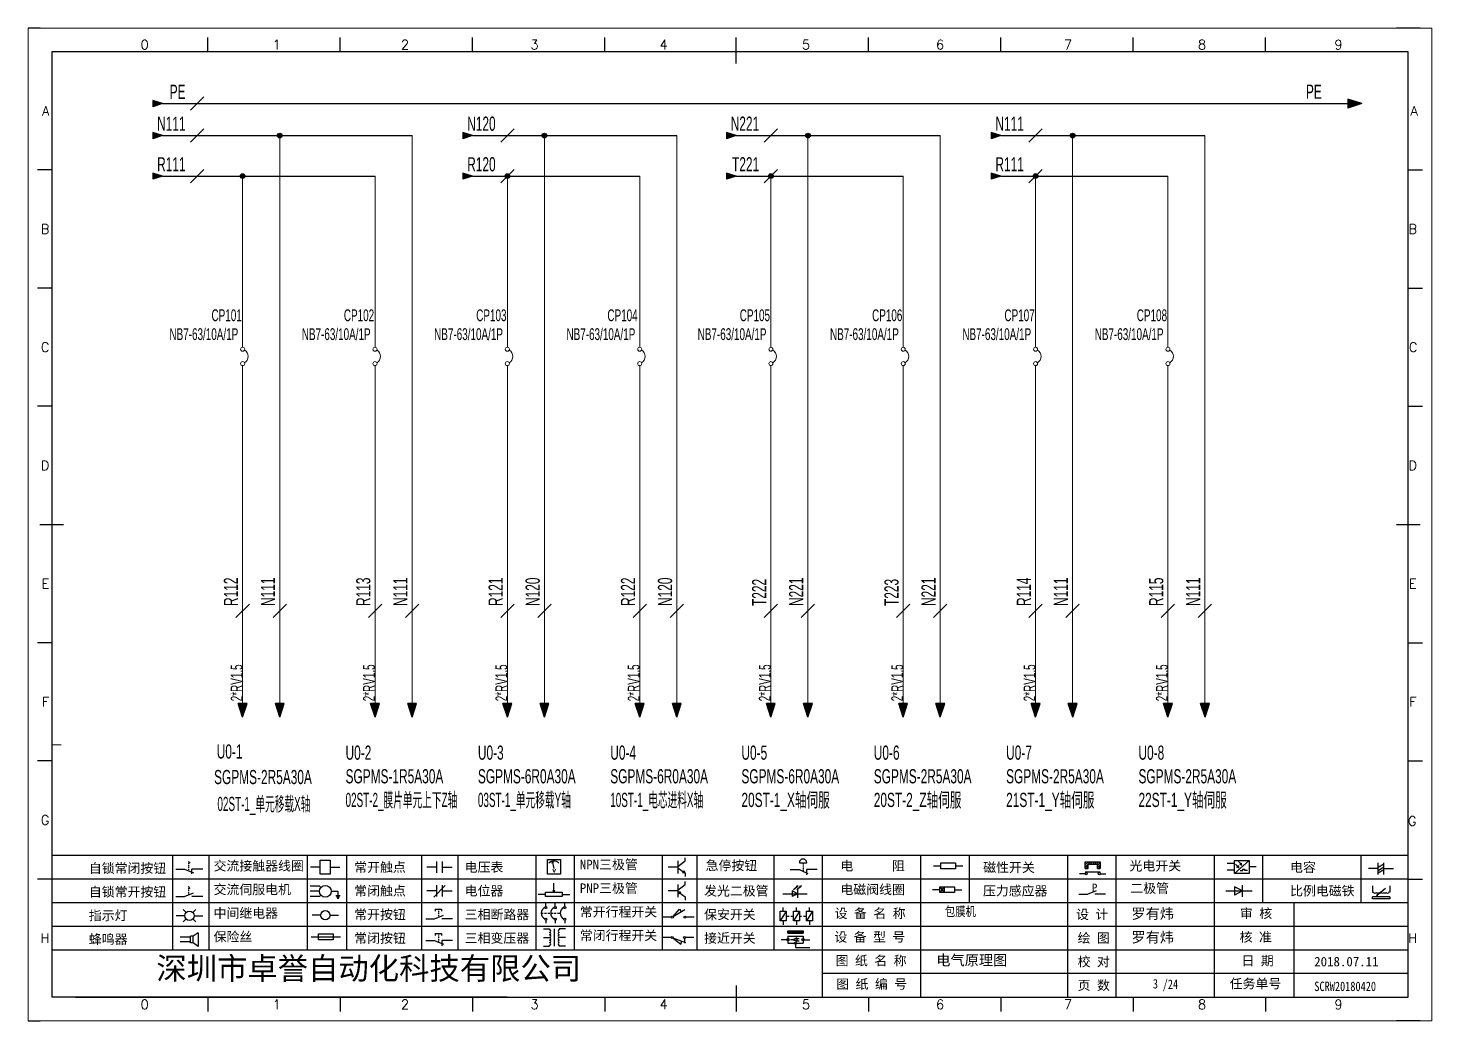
# Model space of a CAD drawing. Extents: x 49673 to 52330, y -5620 to -4375.
# Drawn here: x 50347.4 to 50644.4, y -4860.2 to -4650.2 of the extents above; entities that cross this region are included whole.
import ezdxf
from ezdxf.enums import TextEntityAlignment as Align

# ---------------------------------------------------------------- set-up
doc = ezdxf.new("R2010")
doc.units = 0
doc.header["$MEASUREMENT"] = 0
for name, color, linetype in [('AE_BOR', 1, 'Continuous'), ('MISC', 2, 'Continuous'), ('细实线层', 7, 'Continuous')]:
    doc.layers.add(name, color=color, linetype=linetype)
doc.layers.add('Dimension', color=3, linetype='Continuous', lineweight=13)
doc.styles.get("Standard").update_dxf_attribs({"font": 'txt.shx'})
doc.styles.add('WD', font='simplex.shx', dxfattribs={"bigfont": 'gbcbig.shx'})
doc.styles.add('样式 8', font='arial.ttf')
doc.styles.add('楷体', font='STFANGSO.TTF', dxfattribs={"width": 0.8})
doc.styles.add('汉字', font='')
doc.styles.get('汉字').set_extended_font_data('新宋体')

# ---------------------------------------------------------------- blocks, each defined once
blk = doc.blocks.new('磁性开关')
at = {"linetype": 'ByBlock'}
h = blk.add_hatch(dxfattribs=at)
h.set_pattern_fill('ANSI31', color=256, scale=0.1, style=0)
h.set_pattern_definition([(45, (0, 0), (-0.224506403, 0.224506403), [])])
h.paths.add_polyline_path([(-1910.88, -776.69), (-1910.88, -775.29), (-1907.69, -775.29), (-1907.69, -776.69), (-1908.31, -776.69), (-1908.31, -775.79), (-1910.25, -775.79), (-1910.25, -776.69)])
for p, q in [((-1910.91, -777.81), (-1912.09, -777.81)), ((-1910.88, -776.69), (-1910.88, -775.29)), ((-1910.88, -775.29), (-1907.69, -775.29)), ((-1910.88, -776.69), (-1910.25, -776.69)), ((-1910.88, -777.39), (-1907.69, -777.39)), ((-1910.25, -776.69), (-1910.25, -775.79)), ((-1910.25, -775.79), (-1908.31, -775.79)), ((-1908.31, -776.69), (-1908.31, -775.79)), ((-1908.31, -776.69), (-1907.69, -776.69)), ((-1907.69, -775.29), (-1907.69, -776.69)), ((-1907.66, -777.81), (-1906.48, -777.81))]:
    blk.add_line(p, q, dxfattribs=at)
for centre in [(-1910.68, -777.81), (-1907.88, -777.81)]:
    blk.add_circle(centre, 0.225, dxfattribs=at)
blk = doc.blocks.new('*U28')
at = {"linetype": 'ByBlock'}
for p, q in [((-1909.23, -780.45), (-1909.23, -780.67)), ((-1909.23, -780.45), (-1908.92, -780.84)), ((-1909.23, -780.84), (-1909.23, -781.05)), ((-1911.92, -782.07), (-1910.06, -782.07)), ((-1910.06, -782.07), (-1908.18, -782.88)), ((-1909.23, -781.23), (-1909.23, -781.44)), ((-1909.23, -781.61), (-1909.23, -781.83)), ((-1909.23, -782), (-1909.23, -782.21)), ((-1909.23, -782.38), (-1909.23, -782.43)), ((-1908.52, -783.07), (-1908.52, -782.07)), ((-1906.25, -782.07), (-1908.52, -782.07))]:
    blk.add_line(p, q, dxfattribs=at)
blk = doc.blocks.new('*U30')
at = {"linetype": 'ByBlock'}
for p, q in [((-1911.92, -792.89), (-1910.06, -792.89)), ((-1910.06, -792.89), (-1908.18, -792.08)), ((-1908.88, -791.17), (-1909.23, -790.71)), ((-1909.23, -790.71), (-1909.23, -790.92)), ((-1909.23, -791.09), (-1909.23, -791.31)), ((-1909.23, -791.48), (-1909.23, -791.69)), ((-1909.23, -791.86), (-1909.23, -792.08)), ((-1909.23, -792.25), (-1909.23, -792.47)), ((-1906.25, -792.89), (-1908.52, -792.89))]:
    blk.add_line(p, q, dxfattribs=at)
blk = doc.blocks.new('蜂鸣器')
at = {"linetype": 'ByBlock'}
for p, q in [((-1907.17, -795.53), (-1908.25, -796.26)), ((-1907.17, -795.53), (-1907.17, -798.41)), ((-1908.8, -796.48), (-1911.01, -796.48)), ((-1908.8, -797.46), (-1911.01, -797.46)), ((-1908.25, -796.26), (-1908.8, -796.26)), ((-1908.8, -797.68), (-1908.8, -796.26)), ((-1908.25, -797.68), (-1908.8, -797.68)), ((-1908.25, -797.68), (-1908.25, -796.26)), ((-1907.17, -798.41), (-1908.25, -797.68))]:
    blk.add_line(p, q, dxfattribs=at)
blk = doc.blocks.new('指示灯')
at = {"linetype": 'ByBlock'}
for p, q in [((-1854.25, -776.92), (-1856.06, -776.92)), ((-1854.62, -775.59), (-1853.97, -776.23)), ((-1854.62, -778.25), (-1853.97, -777.61)), ((-1851.9, -775.59), (-1852.54, -776.23)), ((-1851.9, -778.25), (-1852.54, -777.61)), ((-1852.26, -776.92), (-1850.45, -776.92))]:
    blk.add_line(p, q, dxfattribs=at)
blk.add_circle((-1853.26, -776.92), 0.992, dxfattribs=at)
blk = doc.blocks.new('光电开关')
at = {"linetype": 'ByBlock'}
h = blk.add_hatch(dxfattribs=at)
h.set_pattern_fill('ANSI31', color=256, scale=0.01, style=0)
h.set_pattern_definition([(45, (0.172267, 0), (-0.0224506403, 0.0224506403), [])])
h.paths.add_polyline_path([(-1882.44, -776.34), (-1882.5, -775.91), (-1882.68, -776.07)])
h.paths.add_polyline_path([(-1882.86, -776.23), (-1882.44, -776.34), (-1882.68, -776.07)])
h.paths.add_polyline_path([(-1883.05, -776.88), (-1883.11, -776.45), (-1883.29, -776.61)])
h.paths.add_polyline_path([(-1883.47, -776.77), (-1883.05, -776.88), (-1883.29, -776.61)])
for p, q in [((-1884.01, -775.96), (-1885.56, -775.96)), ((-1884.01, -777.39), (-1885.56, -777.39)), ((-1880.91, -775.3), (-1884.01, -778.05)), ((-1883.75, -776.09), (-1883.05, -776.88)), ((-1883.11, -776.45), (-1883.47, -776.77)), ((-1883.05, -776.88), (-1883.47, -776.77)), ((-1883.14, -775.55), (-1882.44, -776.34)), ((-1883.05, -776.88), (-1883.11, -776.45)), ((-1882.5, -775.91), (-1882.86, -776.23)), ((-1882.44, -776.34), (-1882.86, -776.23)), ((-1882.78, -777.47), (-1882.23, -777.47)), ((-1882.44, -776.34), (-1882.5, -775.91)), ((-1882.23, -777.47), (-1882.23, -777.14)), ((-1882.23, -777.14), (-1881.78, -777.14)), ((-1881.78, -777.47), (-1881.78, -777.14)), ((-1881.23, -777.47), (-1881.78, -777.47)), ((-1879.37, -776.67), (-1880.91, -776.67))]:
    blk.add_line(p, q, dxfattribs=at)
blk.add_lwpolyline([(-1884.01, -775.3), (-1880.91, -775.3), (-1880.91, -778.05), (-1884.01, -778.05)], close=True, dxfattribs=at)
blk = doc.blocks.new('交流接触器线圈')
at = {"linetype": 'ByBlock'}
for p, q in [((-1880.82, -781.77), (-1882.87, -781.77)), ((-1878.72, -781.77), (-1876.67, -781.77))]:
    blk.add_line(p, q, dxfattribs=at)
blk.add_lwpolyline([(-1880.82, -780.28), (-1878.72, -780.28), (-1878.72, -783.26), (-1880.82, -783.26)], close=True, dxfattribs=at)
blk = doc.blocks.new('交流伺服电机')
at = {"linetype": 'ByBlock'}
for p, q in [((-1880.97, -785.75), (-1882.94, -785.75)), ((-1880.97, -786.85), (-1882.94, -786.85)), ((-1880.97, -785.75), (-1880.65, -786.03)), ((-1878.49, -786.85), (-1877.07, -786.85)), ((-1877.07, -786.85), (-1877.07, -787.72)), ((-1880.97, -787.94), (-1882.94, -787.94)), ((-1880.97, -787.94), (-1880.65, -787.67)), ((-1877.54, -787.72), (-1876.59, -787.72)), ((-1877.38, -788.01), (-1876.75, -788.01)), ((-1877.23, -788.29), (-1876.9, -788.29))]:
    blk.add_line(p, q, dxfattribs=at)
blk.add_circle((-1879.73, -786.85), 1.24, dxfattribs=at)
blk = doc.blocks.new('中间继电器')
at = {"linetype": 'ByBlock'}
for p, q in [((-1880.72, -791.92), (-1882.54, -791.92)), ((-1878.74, -791.92), (-1876.92, -791.92))]:
    blk.add_line(p, q, dxfattribs=at)
blk.add_circle((-1879.73, -791.92), 0.992, dxfattribs=at)
blk = doc.blocks.new('保险丝')
at = {"linetype": 'ByBlock'}
blk.add_line((-1882.72, -796.49), (-1876.55, -796.49), dxfattribs=at)
blk.add_lwpolyline([(-1881.2, -795.86), (-1878.06, -795.86), (-1878.06, -797.12), (-1881.2, -797.12)], close=True, dxfattribs=at)
blk = doc.blocks.new('常开按钮')
at = {"linetype": 'ByBlock'}
for p, q in [((-1910.06, -787.73), (-1908.18, -786.93)), ((-1909.9, -785.68), (-1908.56, -785.68)), ((-1909.9, -785.68), (-1909.9, -786.07)), ((-1909.23, -785.68), (-1909.23, -785.89)), ((-1909.23, -786.06), (-1909.23, -786.28)), ((-1909.23, -786.45), (-1909.23, -786.67)), ((-1909.23, -786.84), (-1909.23, -787.05)), ((-1908.56, -785.68), (-1908.56, -786.07)), ((-1911.92, -787.73), (-1910.06, -787.73)), ((-1909.23, -787.22), (-1909.23, -787.38)), ((-1906.25, -787.73), (-1908.52, -787.73))]:
    blk.add_line(p, q, dxfattribs=at)
blk = doc.blocks.new('常开触点')
at = {"linetype": 'ByBlock'}
for p, q in [((-1853.82, -782.99), (-1853.82, -780.56)), ((-1852.6, -782.99), (-1852.6, -780.56)), ((-1853.82, -781.77), (-1855.88, -781.77)), ((-1852.6, -781.77), (-1850.55, -781.77))]:
    blk.add_line(p, q, dxfattribs=at)
blk = doc.blocks.new('常闭触点')
at = {"linetype": 'ByBlock'}
for p, q in [((-1853.82, -786.77), (-1855.88, -786.77)), ((-1852.01, -785.66), (-1854.43, -788.1)), ((-1853.82, -787.99), (-1853.82, -785.56)), ((-1852.6, -787.99), (-1852.6, -785.56)), ((-1852.6, -786.77), (-1850.55, -786.77))]:
    blk.add_line(p, q, dxfattribs=at)
blk = doc.blocks.new('常闭按钮')
at = {"linetype": 'ByBlock'}
for p, q in [((-1856.13, -792.28), (-1854.28, -792.28)), ((-1854.28, -792.28), (-1852.4, -793.09)), ((-1854.11, -790.83), (-1852.77, -790.83)), ((-1854.11, -790.83), (-1854.11, -791.22)), ((-1853.44, -790.83), (-1853.44, -791.04)), ((-1853.44, -791.21), (-1853.44, -791.43)), ((-1853.44, -791.6), (-1853.44, -791.82)), ((-1853.44, -791.99), (-1853.44, -792.2)), ((-1853.44, -792.37), (-1853.44, -792.53)), ((-1852.77, -790.83), (-1852.77, -791.22)), ((-1850.47, -792.28), (-1852.73, -792.28)), ((-1852.73, -792.28), (-1852.73, -793.43))]:
    blk.add_line(p, q, dxfattribs=at)
blk = doc.blocks.new('电磁阀线圈')
at = {"linetype": 'ByBlock'}
for p, q in [((-1854.61, -795.92), (-1853.75, -797.16)), ((-1853.75, -795.92), (-1854.61, -797.16)), ((-1853.75, -795.92), (-1853.75, -797.16)), ((-1854.61, -796.54), (-1856.17, -796.54)), ((-1851.53, -796.54), (-1849.97, -796.54))]:
    blk.add_line(p, q, dxfattribs=at)
blk.add_lwpolyline([(-1854.61, -795.92), (-1851.53, -795.92), (-1851.53, -797.16), (-1854.61, -797.16)], close=True, dxfattribs=at)
blk = doc.blocks.new('电压表')
at = {"linetype": 'ByBlock'}
for p, q in [((-1814.84, -780.75), (-1814.91, -781.13)), ((-1814.6, -781.05), (-1814.91, -781.13)), ((-1814.84, -780.75), (-1814.46, -782.26)), ((-1814.84, -780.75), (-1814.6, -781.05))]:
    blk.add_line(p, q, dxfattribs=at)
blk.add_lwpolyline([(-1815.84, -780.34), (-1813.07, -780.34), (-1813.07, -783.49), (-1815.84, -783.49)], close=True, dxfattribs=at)
blk.add_arc((-1814.46, -782.26), 1.56, 46.8313, 133.1687, dxfattribs=at)
at = {"linetype": 'ByBlock', "insert": (-1814.7, -782.39), "char_height": 0.75, "width": 0.6768, "attachment_point": 1}
blk.add_mtext('V', dxfattribs=at)
blk = doc.blocks.new('电位器')
at = {"linetype": 'ByBlock'}
for p, q in [((-1814.45, -787.3), (-1814.62, -786.96)), ((-1814.62, -786.96), (-1814.27, -786.96)), ((-1814.45, -787.3), (-1814.45, -785.39)), ((-1814.45, -787.3), (-1814.27, -786.96)), ((-1816.21, -787.75), (-1817.79, -787.75)), ((-1812.68, -787.75), (-1811.1, -787.75))]:
    blk.add_line(p, q, dxfattribs=at)
blk.add_lwpolyline([(-1816.21, -787.3), (-1812.68, -787.3), (-1812.68, -788.2), (-1816.21, -788.2)], close=True, dxfattribs=at)
blk = doc.blocks.new('三相断路器')
at = {"linetype": 'ByBlock'}
for p, q in [((-1816.17, -790.33), (-1816.17, -789.7)), ((-1814.17, -790.33), (-1814.17, -789.7)), ((-1812.18, -790.33), (-1812.18, -789.7)), ((-1817.14, -791.74), (-1816.72, -791.74)), ((-1816.45, -791.74), (-1816.03, -791.74)), ((-1815.76, -791.74), (-1815.34, -791.74)), ((-1815.07, -791.74), (-1814.65, -791.74)), ((-1814.38, -791.74), (-1813.96, -791.74)), ((-1813.69, -791.74), (-1813.27, -791.74)), ((-1816.17, -793.19), (-1816.17, -793.83)), ((-1814.17, -793.19), (-1814.17, -793.83)), ((-1812.18, -793.19), (-1812.18, -793.83))]:
    blk.add_line(p, q, dxfattribs=at)
for centre in [(-1816.17, -790.55), (-1816.17, -792.98), (-1814.17, -790.55), (-1814.17, -792.98), (-1812.18, -790.55), (-1812.18, -792.98)]:
    blk.add_circle(centre, 0.219, dxfattribs=at)
for centre in [(-1815.81, -791.74), (-1813.82, -791.74), (-1811.83, -791.74)]:
    blk.add_arc(centre, 1.32, 115.5791, 244.4209, dxfattribs=at)
blk = doc.blocks.new('三相变压器')
at = {"linetype": 'ByBlock'}
for p, q in [((-1816.69, -795.03), (-1815.37, -795.03)), ((-1815.37, -795.03), (-1815.37, -795.24)), ((-1814.34, -798.7), (-1814.34, -795.04)), ((-1812, -795.03), (-1813.32, -795.03)), ((-1813.32, -795.03), (-1813.32, -795.24)), ((-1816.69, -796.87), (-1815.37, -796.87)), ((-1816.69, -798.71), (-1815.37, -798.71)), ((-1815.37, -798.71), (-1815.37, -798.5)), ((-1812, -796.87), (-1813.32, -796.87)), ((-1813.32, -798.71), (-1813.32, -798.5)), ((-1812, -798.71), (-1813.32, -798.71))]:
    blk.add_line(p, q, dxfattribs=at)
for centre, start, end in [((-1815.37, -795.51), 270, 90), ((-1815.37, -796.06), 270, 90), ((-1813.32, -795.51), 90, 270), ((-1813.32, -796.06), 90, 270), ((-1815.37, -796.6), 270, 90), ((-1815.37, -797.14), 270, 90), ((-1815.37, -797.68), 270, 90), ((-1815.37, -798.23), 270, 90), ((-1813.32, -796.6), 90, 270), ((-1813.32, -797.14), 90, 270), ((-1813.32, -797.68), 90, 270), ((-1813.32, -798.23), 90, 270)]:
    blk.add_arc(centre, 0.271, start, end, dxfattribs=at)
blk = doc.blocks.new('压力感应器')
at = {"linetype": 'ByBlock'}
for p, q in [((-1817.44, -777.73), (-1815.59, -777.73)), ((-1815.59, -777.73), (-1813.71, -776.93)), ((-1811.78, -777.73), (-1814.05, -777.73))]:
    blk.add_line(p, q, dxfattribs=at)
at = {"linetype": 'ByBlock', "insert": (-1814.65, -775.48), "char_height": 1.68, "width": 1.2242, "attachment_point": 1}
blk.add_mtext('{\\fNSimSun|b0|i0|c134|p49;P}', dxfattribs=at)
blk = doc.blocks.new('二极管')
at = {"linetype": 'ByBlock'}
for p, q in [((-1787.52, -776.77), (-1781.92, -776.77)), ((-1783.97, -776.77), (-1785.69, -775.9)), ((-1785.69, -775.9), (-1785.69, -777.65)), ((-1783.97, -776.77), (-1785.69, -777.65)), ((-1783.97, -777.99), (-1783.97, -775.56))]:
    blk.add_line(p, q, dxfattribs=at)
blk = doc.blocks.new('NPN三极管')
at = {"linetype": 'ByBlock'}
for p, q in [((-1785.73, -780.61), (-1785.73, -783.32)), ((-1785.73, -781.82), (-1784.15, -780.66)), ((-1784.15, -780.66), (-1784.15, -779.98)), ((-1785.73, -781.97), (-1787.81, -781.97)), ((-1785.73, -782.11), (-1784.15, -783.27)), ((-1784.41, -782.73), (-1784.74, -783.18)), ((-1784.15, -783.27), (-1784.74, -783.18)), ((-1784.15, -783.27), (-1784.41, -782.73)), ((-1784.15, -783.27), (-1784.15, -783.96))]:
    blk.add_line(p, q, dxfattribs=at)
blk = doc.blocks.new('PNP三极管')
at = {"linetype": 'ByBlock'}
for p, q in [((-1784.9, -786.74), (-1786.98, -786.74)), ((-1784.9, -785.38), (-1784.9, -788.09)), ((-1784.9, -786.59), (-1783.32, -785.43)), ((-1784.9, -786.88), (-1783.32, -788.04)), ((-1784.9, -786.88), (-1784.31, -786.97)), ((-1784.9, -786.88), (-1784.64, -787.42)), ((-1784.31, -786.97), (-1784.64, -787.42)), ((-1783.32, -785.43), (-1783.32, -784.75)), ((-1783.32, -788.04), (-1783.32, -788.73))]:
    blk.add_line(p, q, dxfattribs=at)
blk = doc.blocks.new('常开行程开关')
at = {"linetype": 'ByBlock'}
for p, q in [((-1786.29, -792.3), (-1788.01, -792.3)), ((-1785.89, -792.17), (-1784.52, -790.62)), ((-1785.89, -792.17), (-1783.43, -790.72)), ((-1784.52, -790.62), (-1784.19, -791.17)), ((-1781.48, -792.3), (-1783.21, -792.3))]:
    blk.add_line(p, q, dxfattribs=at)
for centre in [(-1786.07, -792.3), (-1783.42, -792.3)]:
    blk.add_circle(centre, 0.219, dxfattribs=at)
blk = doc.blocks.new('常闭行程开关')
at = {"linetype": 'ByBlock'}
for p, q in [((-1786.34, -796.62), (-1788.07, -796.62)), ((-1785.93, -796.72), (-1783.25, -797.7)), ((-1785.93, -796.72), (-1784.3, -798)), ((-1784.3, -798), (-1784.08, -797.4)), ((-1783.48, -796.84), (-1783.48, -797.85)), ((-1781.54, -796.62), (-1783.26, -796.62))]:
    blk.add_line(p, q, dxfattribs=at)
for centre in [(-1786.12, -796.62), (-1783.48, -796.62)]:
    blk.add_circle(centre, 0.219, dxfattribs=at)
blk = doc.blocks.new('电容')
at = {"linetype": 'ByBlock'}
for p, q in [((-1756.08, -782.99), (-1756.08, -780.56)), ((-1754.86, -780.79), (-1756.08, -781.55)), ((-1754.86, -782.99), (-1754.86, -780.56)), ((-1756.08, -781.77), (-1758.13, -781.77)), ((-1754.86, -781.44), (-1756.08, -782.2)), ((-1754.86, -781.99), (-1756.08, -782.75)), ((-1754.86, -781.77), (-1752.81, -781.77))]:
    blk.add_line(p, q, dxfattribs=at)
blk = doc.blocks.new('发光二极管')
at = {"linetype": 'ByBlock'}
for p, q in [((-1758.01, -786.77), (-1752.89, -786.77)), ((-1754.84, -786.77), (-1756.04, -786.16)), ((-1756.04, -786.16), (-1756.04, -787.39)), ((-1754.84, -786.77), (-1756.04, -787.39)), ((-1755.78, -785.92), (-1754.89, -785.14)), ((-1754.89, -785.14), (-1755.2, -785.22)), ((-1755.2, -785.22), (-1755.01, -785.43)), ((-1755.08, -785.92), (-1754.18, -785.14)), ((-1754.89, -785.14), (-1755.01, -785.43)), ((-1754.84, -787.63), (-1754.84, -785.92)), ((-1754.18, -785.14), (-1754.49, -785.22)), ((-1754.49, -785.22), (-1754.31, -785.43)), ((-1754.18, -785.14), (-1754.31, -785.43))]:
    blk.add_line(p, q, dxfattribs=at)
blk = doc.blocks.new('比例电磁阀')
at = {"linetype": 'ByBlock'}
for p, q in [((-1757.26, -775.38), (-1757.26, -776.71)), ((-1757.26, -776.71), (-1757.05, -776.71)), ((-1753.6, -777.73), (-1757.25, -777.73)), ((-1757.25, -778.13), (-1757.25, -777.73)), ((-1753.6, -778.13), (-1757.25, -778.13)), ((-1754.5, -775.98), (-1756.35, -777.44)), ((-1756.35, -777.44), (-1756.25, -777.25)), ((-1756.35, -777.44), (-1756.15, -777.38)), ((-1756.15, -777.38), (-1756.25, -777.25)), ((-1753.58, -776.71), (-1753.8, -776.71)), ((-1753.6, -777.73), (-1753.6, -778.13)), ((-1753.58, -775.38), (-1753.58, -776.71))]:
    blk.add_line(p, q, dxfattribs=at)
for centre in [(-1756.78, -776.71), (-1756.24, -776.71), (-1755.7, -776.71), (-1755.15, -776.71), (-1754.61, -776.71), (-1754.07, -776.71)]:
    blk.add_arc(centre, 0.271, 180, 0, dxfattribs=at)
blk = doc.blocks.new('保安开关')
at = {"linetype": 'ByBlock'}
for p, q in [((-1757.96, -790.79), (-1757.96, -789.97)), ((-1755.17, -790.79), (-1755.17, -789.97)), ((-1752.39, -790.79), (-1752.39, -789.97)), ((-1757.33, -790.79), (-1758.6, -792.81)), ((-1757.96, -792.81), (-1757.96, -793.62)), ((-1757.33, -791.8), (-1756.72, -791.8)), ((-1756.35, -791.8), (-1755.89, -791.8)), ((-1754.54, -790.79), (-1755.81, -792.81)), ((-1755.17, -792.81), (-1755.17, -793.62)), ((-1754.52, -791.8), (-1754.06, -791.8)), ((-1753.69, -791.8), (-1753.08, -791.8)), ((-1751.75, -790.79), (-1753.02, -792.81)), ((-1752.39, -792.81), (-1752.39, -793.62))]:
    blk.add_line(p, q, dxfattribs=at)
for points in [[(-1758.6, -790.79), (-1757.33, -790.79), (-1757.33, -792.81), (-1758.6, -792.81)], [(-1755.81, -790.79), (-1754.54, -790.79), (-1754.54, -792.81), (-1755.81, -792.81)], [(-1753.02, -790.79), (-1751.75, -790.79), (-1751.75, -792.81), (-1753.02, -792.81)]]:
    blk.add_lwpolyline(points, close=True, dxfattribs=at)
blk = doc.blocks.new('接近开关')
at = {"linetype": 'ByBlock'}
h = blk.add_hatch(dxfattribs=at)
h.set_pattern_fill('ANSI31', color=256, scale=0.01, style=0)
h.set_pattern_definition([(45, (-89.131516, -30.795668), (-0.0224506403, 0.0224506403), [])])
h.paths.add_polyline_path([(-1516.96, -1123.35), (-1516.96, -1122.85), (-1513.76, -1122.85), (-1513.76, -1123.35)])
for p, q in [((-1517.18, -1124.71), (-1518.36, -1124.71)), ((-1516.96, -1123.35), (-1516.96, -1122.85)), ((-1516.96, -1122.85), (-1513.76, -1122.85)), ((-1516.96, -1123.35), (-1513.76, -1123.35)), ((-1516.96, -1123.95), (-1513.76, -1123.95)), ((-1516.96, -1123.95), (-1516.96, -1125.47)), ((-1516.96, -1125.47), (-1513.76, -1125.47)), ((-1515.91, -1124.71), (-1516.45, -1124.71)), ((-1515.11, -1124.31), (-1515.91, -1124.71)), ((-1515.11, -1125.11), (-1515.91, -1124.71)), ((-1515.33, -1124.53), (-1515.17, -1124.53)), ((-1515.33, -1124.88), (-1515.17, -1124.88)), ((-1515.25, -1124.45), (-1515.25, -1124.61)), ((-1515.11, -1124.31), (-1515.11, -1125.11)), ((-1515.11, -1124.48), (-1514.58, -1124.48)), ((-1515.11, -1124.94), (-1514.58, -1124.94)), ((-1513.76, -1122.85), (-1513.76, -1123.35)), ((-1513.76, -1123.95), (-1513.76, -1125.47)), ((-1513.54, -1124.71), (-1512.36, -1124.71)), ((-1515.36, -1125.69), (-1515.36, -1126.36)), ((-1515.36, -1126.36), (-1512.36, -1126.36))]:
    blk.add_line(p, q, dxfattribs=at)
for centre in [(-1516.96, -1124.71), (-1515.36, -1125.47), (-1513.76, -1124.71)]:
    blk.add_circle(centre, 0.225, dxfattribs=at)
blk = doc.blocks.new('电阻')
at = {"linetype": 'ByBlock'}
for p, q in [((-3.09, 0), (-1.57, 0)), ((1.57, 0), (3.09, 0))]:
    blk.add_line(p, q, dxfattribs=at)
blk.add_lwpolyline([(-1.57, 0.63), (1.57, 0.63), (1.57, -0.63), (-1.57, -0.63)], close=True, dxfattribs=at)
blk = doc.blocks.new('急停按钮')
at = {"linetype": 'ByBlock'}
for p, q in [((-1.86, 0), (0, 0)), ((0, 0), (1.88, -0.81)), ((0.06, 1.45), (1.61, 1.45)), ((0.83, 1.45), (0.83, 1.24)), ((0.83, 1.07), (0.83, 0.85)), ((0.83, 0.68), (0.83, 0.47)), ((0.83, 0.29), (0.83, 0.08)), ((3.81, 0), (1.54, 0)), ((1.54, 0), (1.54, -1.15)), ((0.83, -0.09), (0.83, -0.24))]:
    blk.add_line(p, q, dxfattribs=at)
blk.add_arc((0.83, 1.45), 0.774, 0, 180)
blk = doc.blocks.new('电控横A4')
for p, q in [((292, -5), (5, -5)), ((5, -5), (5, -205)), ((292, -205), (292, -5)), ((10.03, -205), (289.53, -205)), ((130.8, -205), (190.75, -205)), ((190.75, -205), (259.54, -205))]:
    blk.add_line(p, q)
at = {"lineweight": 9, "ltscale": 0.1}
for p, q in [((5, -151.57), (7, -151.57)), ((101.34, -205), (130.8, -205)), ((129.44, -205), (129.44, -205)), ((129.44, -205), (129.44, -205)), ((129.44, -205), (129.44, -205)), ((129.44, -205), (129.44, -205))]:
    blk.add_line(p, q, dxfattribs=at)
at = {"linetype": 'ByBlock'}
for p, q in [((292, -175), (5, -175)), ((292, -180), (5, -180)), ((292, -185), (5, -185)), ((292, -190), (5, -190)), ((292, -195), (5, -195)), ((292, -200), (168.03, -200))]:
    blk.add_line(p, q, dxfattribs=at)
at = {"color": 0, "lineweight": -2}
for p, q in [((30.58, -175), (30.58, -195)), ((38.26, -175), (38.26, -195)), ((59.05, -175), (59.05, -195)), ((67.4, -175), (67.4, -195)), ((83.26, -175), (83.26, -195)), ((90.91, -175), (90.91, -195)), ((107.4, -175), (107.4, -195)), ((115.5, -175), (115.5, -195)), ((134.12, -175), (134.12, -195)), ((141.48, -175), (141.48, -195)), ((157.79, -175), (157.79, -195)), ((168.03, -175), (168.03, -204.92)), ((188.84, -175), (188.84, -185)), ((199.08, -175), (199.08, -185)), ((219.89, -175), (219.89, -185)), ((230.12, -175), (230.12, -185)), ((250.93, -175), (250.93, -185)), ((261.17, -175), (261.17, -185)), ((281.98, -175), (281.98, -185)), ((188.84, -185), (188.84, -204.92)), ((219.89, -185), (219.89, -205)), ((230.12, -185), (230.12, -205)), ((250.93, -185), (250.93, -205)), ((267.79, -185), (267.79, -205))]:
    blk.add_line(p, q, dxfattribs=at)
at = {"color": 0, "ltscale": 2}
for p, q in [((292, -205), (292, -183.55)), ((101.34, -205), (5, -205)), ((259.54, -205), (289.53, -205)), ((259.54, -205), (292, -205))]:
    blk.add_line(p, q, dxfattribs=at)
at = {"layer": 'AE_BOR', "lineweight": 30}
for p, q in [((2.53, 0), (0, 0)), ((294.53, 0), (289.53, 0)), ((0, -210), (2.53, -210)), ((294.53, -210), (289.53, -210))]:
    blk.add_line(p, q, dxfattribs=at)
at = {"layer": 'AE_BOR', "color": 1, "lineweight": 15}
for p, q in [((0, 0), (297, 0)), ((0, -210), (0, 0)), ((297, 0), (297, -210)), ((297, -210), (0, -210))]:
    blk.add_line(p, q, dxfattribs=at)
at = {"layer": 'AE_BOR'}
for p, q in [((38.03, -5), (38.03, -2)), ((66.03, -5), (66.03, -2)), ((94.03, -5), (94.03, -2)), ((122.03, -5), (122.03, -2)), ((149.78, -5), (149.78, -2)), ((177.78, -5), (177.78, -2)), ((205.78, -5), (205.78, -2)), ((233.78, -5), (233.78, -2)), ((261.78, -5), (261.78, -2)), ((5, -30), (2, -30)), ((292, -30), (295, -30)), ((5, -55), (2, -55)), ((292, -55), (295, -55)), ((5, -80), (2, -80)), ((292, -80), (295, -80)), ((5, -130), (2, -130)), ((292, -130), (295, -130)), ((5, -155), (2, -155)), ((292, -155), (295, -155)), ((5, -180), (2, -180)), ((292, -180), (295, -180)), ((38.03, -205), (38.03, -208)), ((66.03, -205), (66.03, -208)), ((94.03, -205), (94.03, -208)), ((122.03, -205), (122.03, -208)), ((149.78, -205), (149.78, -208)), ((177.78, -205), (177.78, -208)), ((205.78, -205), (205.78, -208)), ((233.78, -205), (233.78, -208)), ((261.78, -205), (261.78, -208))]:
    blk.add_line(p, q, dxfattribs=at)
at = {"layer": 'AE_BOR', "color": 2, "lineweight": 30}
for p, q in [((149.78, -7.5), (149.78, -2.5)), ((2.5, -105), (7.5, -105)), ((289.5, -105), (294.5, -105)), ((149.78, -202.5), (149.78, -207.5)), ((149.78, -205), (149.78, -207.5))]:
    blk.add_line(p, q, dxfattribs=at)
at = {"linetype": 'ByBlock'}
for name, p in [('*U28', (1943.19, 604.18)), ('交流接触器线圈', (1942.62, 604.27)), ('常开触点', (1940.27, 604.3)), ('电压表', (1925.71, 604.52)), ('NPN三极管', (1923.2, 604.5)), ('磁性开关', (2134.53, 598.96)), ('光电开关', (2139.22, 599.27)), ('电容', (2041.69, 603.98)), ('电位器', (1925.71, 604.52)), ('PNP三极管', (1922.37, 604.27)), ('压力感应器', (2039.72, 594.52)), ('*U30', (1943.19, 609.18)), ('交流伺服电机', (1942.62, 604.27)), ('常闭触点', (1940.27, 604.3)), ('发光二极管', (1917.72, 603.69)), ('电磁阀线圈', (2047.53, 614.3)), ('二极管', (2040.91, 594.27)), ('比例电磁阀', (2041.69, 593.98)), ('指示灯', (1887.41, 589.18)), ('中间继电器', (1942.62, 604.27)), ('常开按钮', (1996.06, 599.3)), ('三相断路器', (1925.71, 604.52)), ('常开行程开关', (1922.37, 604.27)), ('保安开关', (1917.72, 603.98)), ('蜂鸣器', (1943.19, 604.18)), ('保险丝', (1942.62, 604.27)), ('常闭按钮', (1940.27, 599.3)), ('三相变压器', (1925.71, 604.52)), ('常闭行程开关', (1922.37, 604.27)), ('接近开关', (1677.72, 931.9))]:
    blk.add_blockref(name, p, dxfattribs=at)
for name, p in [('急停按钮', (163.12, -177.98)), ('电阻', (194.66, -177.22))]:
    blk.add_blockref(name, p)
at = {"char_height": 2, "attachment_point": 1, "style": '汉字'}
for s, insert in [('{\\fKaiTi_GB2312|b0|i0|c134|p49;自锁常闭按钮}', (12.86, -176.69)), ('{\\fKaiTi_GB2312|b0|i0|c134|p49;交流接触器线圈}', (39.25, -176.19)), ('{\\fKaiTi_GB2312|b0|i0|c134|p49;常开触点}', (69.01, -176.48)), ('{\\fKaiTi_GB2312|b0|i0|c134|p49;电压表}', (92.37, -176.47)), ('{\\fKaiTi_GB2312|b0|i0|c134|p49;NPN三极管}', (116.73, -175.91)), ('{\\fKaiTi_GB2312|b0|i0|c134|p49;急停按钮}', (143.35, -176.12)), ('{\\fKaiTi_GB2312|b0|i0|c134|p49;电      阻}', (171.86, -176.19)), ('{\\fKaiTi_GB2312|b0|i0|c134|p49;磁性开关}', (202.07, -176.53)), ('{\\fKaiTi_GB2312|b0|i0|c134|p49;光电开关}', (233.02, -176.19)), ('{\\fKaiTi_GB2312|b0|i0|c134|p49;电容}', (267, -176.48)), ('{\\fKaiTi_GB2312|b0|i0|c134|p49;交流伺服电机}', (39.25, -181.19)), ('{\\fKaiTi_GB2312|b0|i0|c134|p49;电位器}', (92.37, -181.47)), ('{\\fKaiTi_GB2312|b0|i0|c134|p49;PNP三极管}', (116.73, -180.91)), ('{\\fKaiTi_GB2312|b0|i0|c134|p49;电磁阀线圈}', (171.86, -181.19)), ('{\\fKaiTi_GB2312|b0|i0|c134|p49;压力感应器}', (202.02, -181.47)), ('{\\fKaiTi_GB2312|b0|i0|c134|p49;二极管}', (233.2, -180.91)), ('{\\fKaiTi_GB2312|b0|i0|c134|p49;自锁常开按钮}', (12.86, -181.69)), ('{\\fKaiTi_GB2312|b0|i0|c134|p49;常闭触点}', (69.01, -181.48)), ('{\\fKaiTi_GB2312|b0|i0|c134|p49;发光二极管}', (143.02, -181.48)), ('{\\fKaiTi_GB2312|b0|i0|c134|p49;比例电磁铁}', (267, -181.48)), ('{\\fKaiTi_GB2312|b0|i0|c134|p49;指示灯}', (12.86, -186.69)), ('{\\fKaiTi_GB2312|b0|i0|c134|p49;中间继电器}', (39.25, -186.19)), ('{\\fKaiTi_GB2312|b0|i0|c134|p49;常开按钮}', (69.01, -186.48)), ('{\\fKaiTi_GB2312|b0|i0|c134|p49;三相断路器}', (92.37, -186.47)), ('{\\fKaiTi_GB2312|b0|i0|c134|p49;常开行程开关}', (116.73, -185.91)), ('{\\fKaiTi_GB2312|b0|i0|c134|p49;保安开关}', (143.02, -186.48)), ('{\\fKaiTi_GB2312|b0|i0|c134|p0;设 备 名 称}', (170.65, -186.24)), ('{\\fKaiTi_GB2312|b0|i0|c134|p0;设 计}', (221.72, -186.46)), ('{\\fKaiTi_GB2312|b0|i0|c134|p0;审 核}', (256.39, -186.25)), ('{\\fKaiTi_GB2312|b0|i0|c134|p49;蜂鸣器}', (12.86, -191.69)), ('{\\fKaiTi_GB2312|b0|i0|c134|p49;保险丝}', (39.25, -191.19)), ('{\\fKaiTi_GB2312|b0|i0|c134|p49;常闭按钮}', (69.01, -191.48)), ('{\\fKaiTi_GB2312|b0|i0|c134|p49;三相变压器}', (92.37, -191.47)), ('{\\fKaiTi_GB2312|b0|i0|c134|p49;常闭行程开关}', (116.73, -190.91)), ('{\\fKaiTi_GB2312|b0|i0|c134|p49;接近开关}', (143.02, -191.48)), ('{\\fKaiTi_GB2312|b0|i0|c134|p0;设 备 型 号}', (170.58, -191.24)), ('{\\fKaiTi_GB2312|b0|i0|c134|p0;绘 图}', (222.05, -191.46)), ('{\\fKaiTi_GB2312|b0|i0|c134|p0;核 准}', (256.32, -191.25)), ('{\\fKaiTi_GB2312|b0|i0|c134|p0;图 纸 名 称}', (170.86, -196.24)), ('{\\fKaiTi_GB2312|b0|i0|c134|p0;日 期}', (256.72, -196.25)), ('{\\fKaiTi_GB2312|b0|i0|c134|p0;校 对}', (222.05, -196.46)), ('{\\fKaiTi_GB2312|b0|i0|c134|p0;图 纸 编 号}', (170.98, -201.2)), ('{\\fKaiTi_GB2312|b0|i0|c134|p0;页 数}', (222.05, -201.46)), ('{\\fKaiTi_GB2312|b0|i0|c134|p0;任务单号}', (254.22, -201.1))]:
    blk.add_mtext(s, dxfattribs=dict(at, insert=insert))
at = {"color": 0, "lineweight": 0, "char_height": 2, "attachment_point": 1, "style": '楷体'}
for s, insert, width in [('包膜机', (193.97, -185.83), 9.1252), ('/24', (240.05, -201.23), 5.6327), ('SCRW20180420', (272.12, -201.68), 9.8608)]:
    blk.add_mtext(s, dxfattribs=dict(at, insert=insert, width=width))
at = {"attachment_point": 1}
for s, insert, char_height, width in [('{\\fKaiTi_GB2312|b0|i0|c134|p49;罗有炜}', (233.43, -186.2), 2.2, 15.3175), ('{\\fKaiTi_GB2312|b0|i0|c134|p49;罗有炜}', (233.43, -191.2), 2.2, 15.3175), ('{\\fKaiTi_GB2312|b0|i0|c134|p49;电气原理图}', (192.15, -196.05), 2.2, 25.88), ('{\\fKaiTi_GB2312|b0|i0|c134|p49;2018.07.11}', (272.1, -196.45), 2, 60.2542)]:
    blk.add_mtext(s, dxfattribs=dict(at, insert=insert, char_height=char_height, width=width))
at = {"color": 0, "lineweight": -2, "insert": (27.14, -196.53), "char_height": 4.7064, "width": 96.1138, "attachment_point": 1}
blk.add_mtext('深圳市卓誉自动化科技有限公司', dxfattribs=at)
at = {"layer": 'AE_BOR', "style": 'WD'}
for s, p in [('0', (24.67, -4.5)), ('1', (52.6, -4.5)), ('2', (79.75, -4.5)), ('3', (107.15, -4.5)), ('4', (134.45, -4.5)), ('5', (164.59, -4.5)), ('6', (192.94, -4.5)), ('7', (220.04, -4.5)), ('8', (248.37, -4.5)), ('9', (277.23, -4.5)), ('0', (24.67, -207.5)), ('1', (52.6, -207.5)), ('2', (79.75, -207.5)), ('3', (107.15, -207.5)), ('4', (134.45, -207.5)), ('5', (164.59, -207.5)), ('6', (192.94, -207.5)), ('7', (220.04, -207.5)), ('8', (248.37, -207.5)), ('9', (277.23, -207.5))]:
    blk.add_text(s, height=2, dxfattribs=at).set_placement(p, align=Align.CENTER)
for s, p in [('A', (4.5, -17.5)), ('A', (294.03, -17.5)), ('B', (4.5, -42.5)), ('B', (293.84, -42.5)), ('C', (4.5, -67.5)), ('C', (293.93, -67.5)), ('D', (4.5, -92.5)), ('D', (293.84, -92.5)), ('E', (4.5, -117.5)), ('E', (293.74, -117.5)), ('F', (4.5, -142.5)), ('F', (293.74, -142.5)), ('F', (293.74, -142.5)), ('G', (4.5, -167.5)), ('G', (293.74, -167.72)), ('H', (4.5, -192.5)), ('H', (293.84, -192.5))]:
    blk.add_text(s, height=2, dxfattribs=at).set_placement(p, align=Align.MIDDLE_RIGHT)

msp = doc.modelspace()

# ---------------------------------------------------------------- hatches: boundary and pattern name
for points in [[(50375.89, -4672.95), (50373.84, -4672.29), (50373.84, -4673.6)], [(50441.48, -4672.95), (50439.44, -4672.29), (50439.44, -4673.6)], [(50497.23, -4672.95), (50495.19, -4672.29), (50495.19, -4673.6)], [(50553.23, -4672.95), (50551.19, -4672.29), (50551.19, -4673.6)], [(50375.89, -4681.51), (50373.84, -4680.86), (50373.84, -4682.17)], [(50441.48, -4681.51), (50439.44, -4680.86), (50439.44, -4682.17)], [(50497.23, -4681.51), (50495.19, -4680.86), (50495.19, -4682.17)], [(50553.23, -4681.51), (50551.19, -4680.86), (50551.19, -4682.17)], [(50391.91, -4793.06), (50392.84, -4795.98), (50393.78, -4793.06)], [(50399.76, -4793.06), (50400.69, -4795.98), (50401.63, -4793.06)], [(50419.91, -4793.06), (50420.84, -4795.98), (50421.78, -4793.06)], [(50427.76, -4793.06), (50428.69, -4795.98), (50429.63, -4793.06)], [(50447.91, -4793.06), (50448.84, -4795.98), (50449.78, -4793.06)], [(50455.76, -4793.06), (50456.69, -4795.98), (50457.63, -4793.06)], [(50475.91, -4793.06), (50476.84, -4795.98), (50477.78, -4793.06)], [(50483.76, -4793.06), (50484.69, -4795.98), (50485.63, -4793.06)], [(50503.66, -4793.06), (50504.59, -4795.98), (50505.53, -4793.06)], [(50511.51, -4793.06), (50512.44, -4795.98), (50513.38, -4793.06)], [(50531.66, -4793.06), (50532.59, -4795.98), (50533.53, -4793.06)], [(50539.51, -4793.06), (50540.44, -4795.98), (50541.38, -4793.06)], [(50559.66, -4793.06), (50560.59, -4795.98), (50561.53, -4793.06)], [(50567.51, -4793.06), (50568.44, -4795.98), (50569.38, -4793.06)], [(50587.66, -4793.06), (50588.59, -4795.98), (50589.53, -4793.06)], [(50595.51, -4793.06), (50596.44, -4795.98), (50597.38, -4793.06)]]:
    msp.add_hatch(color=256).paths.add_polyline_path(points)
at = {"lineweight": -2}
h = msp.add_hatch(color=0, dxfattribs=at)
edge = h.paths.add_edge_path()
edge.add_arc((50400.68, -4672.95), 0.5, 0, 360)
h = msp.add_hatch(color=0, dxfattribs=at)
edge = h.paths.add_edge_path()
edge.add_arc((50456.68, -4672.95), 0.5, 0, 360)
h = msp.add_hatch(color=0, dxfattribs=at)
edge = h.paths.add_edge_path()
edge.add_arc((50512.43, -4672.95), 0.5, 0, 360)
h = msp.add_hatch(color=0, dxfattribs=at)
edge = h.paths.add_edge_path()
edge.add_arc((50568.43, -4672.95), 0.5, 0, 360)
h = msp.add_hatch(color=0, dxfattribs=at)
edge = h.paths.add_edge_path()
edge.add_arc((50392.84, -4681.51), 0.5, 0, 360)
h = msp.add_hatch(color=0, dxfattribs=at)
edge = h.paths.add_edge_path()
edge.add_arc((50448.84, -4681.51), 0.5, 0, 360)
h = msp.add_hatch(color=0, dxfattribs=at)
edge = h.paths.add_edge_path()
edge.add_arc((50504.59, -4681.51), 0.5, 0, 360)
h = msp.add_hatch(color=0, dxfattribs=at)
edge = h.paths.add_edge_path()
edge.add_arc((50560.59, -4681.51), 0.5, 0, 360)
at = {"layer": 'MISC'}
for points in [[(50375.89, -4666.18), (50373.84, -4665.53), (50373.84, -4666.84)], [(50629.59, -4666.18), (50626.67, -4665.25), (50626.67, -4667.12)]]:
    msp.add_hatch(color=256, dxfattribs=at).paths.add_polyline_path(points)

# ---------------------------------------------------------------- linework, layer by layer
for p, q in [((50375.89, -4672.95), (50373.84, -4672.29)), ((50373.84, -4672.29), (50373.84, -4673.6)), ((50375.89, -4672.95), (50373.84, -4673.6)), ((50375.89, -4672.95), (50428.68, -4672.95)), ((50441.48, -4672.95), (50439.44, -4672.29)), ((50439.44, -4672.29), (50439.44, -4673.6)), ((50441.48, -4672.95), (50439.44, -4673.6)), ((50441.48, -4672.95), (50484.68, -4672.95)), ((50497.23, -4672.95), (50495.19, -4672.29)), ((50495.19, -4672.29), (50495.19, -4673.6)), ((50497.23, -4672.95), (50495.19, -4673.6)), ((50497.23, -4672.95), (50540.43, -4672.95)), ((50553.23, -4672.95), (50551.19, -4672.29)), ((50551.19, -4672.29), (50551.19, -4673.6)), ((50553.23, -4672.95), (50551.19, -4673.6)), ((50553.23, -4672.95), (50596.43, -4672.95)), ((50375.89, -4681.51), (50373.84, -4680.86)), ((50373.84, -4680.86), (50373.84, -4682.17)), ((50375.89, -4681.51), (50373.84, -4682.17)), ((50375.89, -4681.51), (50420.84, -4681.51)), ((50441.48, -4681.51), (50439.44, -4680.86)), ((50439.44, -4680.86), (50439.44, -4682.17)), ((50441.48, -4681.51), (50439.44, -4682.17)), ((50441.48, -4681.51), (50476.84, -4681.51)), ((50497.23, -4681.51), (50495.19, -4680.86)), ((50495.19, -4680.86), (50495.19, -4682.17)), ((50497.23, -4681.51), (50495.19, -4682.17)), ((50497.23, -4681.51), (50532.59, -4681.51)), ((50553.23, -4681.51), (50551.19, -4680.86)), ((50551.19, -4680.86), (50551.19, -4682.17)), ((50553.23, -4681.51), (50551.19, -4682.17)), ((50553.23, -4681.51), (50588.59, -4681.51)), ((50392.84, -4795.98), (50391.91, -4793.06)), ((50393.78, -4793.06), (50391.91, -4793.06)), ((50392.84, -4795.98), (50393.78, -4793.06)), ((50400.69, -4795.98), (50399.76, -4793.06)), ((50401.63, -4793.06), (50399.76, -4793.06)), ((50400.69, -4795.98), (50401.63, -4793.06)), ((50420.84, -4795.98), (50419.91, -4793.06)), ((50421.78, -4793.06), (50419.91, -4793.06)), ((50420.84, -4795.98), (50421.78, -4793.06)), ((50428.69, -4795.98), (50427.76, -4793.06)), ((50429.63, -4793.06), (50427.76, -4793.06)), ((50428.69, -4795.98), (50429.63, -4793.06)), ((50448.84, -4795.98), (50447.91, -4793.06)), ((50449.78, -4793.06), (50447.91, -4793.06)), ((50448.84, -4795.98), (50449.78, -4793.06)), ((50456.69, -4795.98), (50455.76, -4793.06)), ((50457.63, -4793.06), (50455.76, -4793.06)), ((50456.69, -4795.98), (50457.63, -4793.06)), ((50476.84, -4795.98), (50475.91, -4793.06)), ((50477.78, -4793.06), (50475.91, -4793.06)), ((50476.84, -4795.98), (50477.78, -4793.06)), ((50484.69, -4795.98), (50483.76, -4793.06)), ((50485.63, -4793.06), (50483.76, -4793.06)), ((50484.69, -4795.98), (50485.63, -4793.06)), ((50504.59, -4795.98), (50503.66, -4793.06)), ((50505.53, -4793.06), (50503.66, -4793.06)), ((50504.59, -4795.98), (50505.53, -4793.06)), ((50512.44, -4795.98), (50511.51, -4793.06)), ((50513.38, -4793.06), (50511.51, -4793.06)), ((50512.44, -4795.98), (50513.38, -4793.06)), ((50532.59, -4795.98), (50531.66, -4793.06)), ((50533.53, -4793.06), (50531.66, -4793.06)), ((50532.59, -4795.98), (50533.53, -4793.06)), ((50540.44, -4795.98), (50539.51, -4793.06)), ((50541.38, -4793.06), (50539.51, -4793.06)), ((50540.44, -4795.98), (50541.38, -4793.06)), ((50560.59, -4795.98), (50559.66, -4793.06)), ((50561.53, -4793.06), (50559.66, -4793.06)), ((50560.59, -4795.98), (50561.53, -4793.06)), ((50568.44, -4795.98), (50567.51, -4793.06)), ((50569.38, -4793.06), (50567.51, -4793.06)), ((50568.44, -4795.98), (50569.38, -4793.06)), ((50588.59, -4795.98), (50587.66, -4793.06)), ((50589.53, -4793.06), (50587.66, -4793.06)), ((50588.59, -4795.98), (50589.53, -4793.06)), ((50596.44, -4795.98), (50595.51, -4793.06)), ((50597.38, -4793.06), (50595.51, -4793.06)), ((50596.44, -4795.98), (50597.38, -4793.06))]:
    msp.add_line(p, q)
at = {"lineweight": 0}
for p, q in [((50392.84, -4717.71), (50392.84, -4681.51)), ((50420.84, -4717.71), (50420.84, -4681.51)), ((50448.84, -4717.71), (50448.84, -4681.51)), ((50476.84, -4717.71), (50476.84, -4681.51)), ((50504.59, -4717.71), (50504.59, -4681.51)), ((50532.59, -4717.71), (50532.59, -4681.51)), ((50560.59, -4717.71), (50560.59, -4681.51)), ((50588.59, -4717.71), (50588.59, -4681.51))]:
    msp.add_line(p, q, dxfattribs=at)
at = {"color": 0, "lineweight": -2}
for centre in [(50400.68, -4672.95), (50456.68, -4672.95), (50512.43, -4672.95), (50568.43, -4672.95), (50392.84, -4681.51), (50448.84, -4681.51), (50504.59, -4681.51), (50560.59, -4681.51)]:
    msp.add_circle(centre, 0.5, dxfattribs=at)
at = {"lineweight": 0}
for centre in [(50392.84, -4718.13), (50420.84, -4718.13), (50448.84, -4718.13), (50476.84, -4718.13), (50504.59, -4718.13), (50532.59, -4718.13), (50560.59, -4718.13), (50588.59, -4718.13), (50392.84, -4721.18), (50420.84, -4721.18), (50448.84, -4721.18), (50476.84, -4721.18), (50504.59, -4721.18), (50532.59, -4721.18), (50560.59, -4721.18), (50588.59, -4721.18)]:
    msp.add_circle(centre, 0.428, dxfattribs=at)
for centre in [(50392.42, -4719.65), (50420.42, -4719.65), (50448.42, -4719.65), (50476.42, -4719.65), (50504.17, -4719.65), (50532.17, -4719.65), (50560.17, -4719.65), (50588.17, -4719.65)]:
    msp.add_arc(centre, 1.58, 301.182, 58.818, dxfattribs=at)
at = {"layer": 'Dimension', "lineweight": 0}
for p, q in [((50381.83, -4667.6), (50384.66, -4664.77)), ((50381.83, -4674.36), (50384.66, -4671.53)), ((50447.43, -4674.36), (50450.26, -4671.53)), ((50503.18, -4674.36), (50506.01, -4671.53)), ((50559.18, -4674.36), (50562.01, -4671.53)), ((50381.83, -4682.93), (50384.66, -4680.1)), ((50447.43, -4682.93), (50450.26, -4680.1)), ((50503.18, -4682.93), (50506.01, -4680.1)), ((50559.18, -4682.93), (50562.01, -4680.1)), ((50391.43, -4774.86), (50394.26, -4772.03)), ((50399.26, -4774.86), (50402.09, -4772.03)), ((50419.43, -4774.86), (50422.26, -4772.03)), ((50427.26, -4774.86), (50430.09, -4772.03)), ((50447.43, -4774.86), (50450.26, -4772.03)), ((50455.26, -4774.86), (50458.09, -4772.03)), ((50475.43, -4774.86), (50478.26, -4772.03)), ((50483.26, -4774.86), (50486.09, -4772.03)), ((50503.18, -4774.86), (50506.01, -4772.03)), ((50511.01, -4774.86), (50513.84, -4772.03)), ((50531.18, -4774.86), (50534.01, -4772.03)), ((50539.01, -4774.86), (50541.84, -4772.03)), ((50559.18, -4774.86), (50562.01, -4772.03)), ((50567.01, -4774.86), (50569.84, -4772.03)), ((50587.18, -4774.86), (50590.01, -4772.03)), ((50595.01, -4774.86), (50597.84, -4772.03))]:
    msp.add_line(p, q, dxfattribs=at)
at = {"layer": 'MISC'}
for p, q in [((50375.89, -4666.18), (50373.84, -4665.53)), ((50373.84, -4665.53), (50373.84, -4666.84)), ((50629.59, -4666.18), (50626.67, -4665.25)), ((50626.67, -4665.25), (50626.67, -4667.12)), ((50375.89, -4666.18), (50373.84, -4666.84)), ((50375.89, -4666.18), (50626.67, -4666.18)), ((50629.59, -4666.18), (50626.67, -4667.12))]:
    msp.add_line(p, q, dxfattribs=at)
at = {"layer": '细实线层', "lineweight": 0}
for p, q in [((50400.68, -4672.95), (50400.68, -4793.06)), ((50428.68, -4672.95), (50428.68, -4793.06)), ((50456.68, -4672.95), (50456.68, -4793.06)), ((50484.68, -4672.95), (50484.68, -4793.06)), ((50512.43, -4672.95), (50512.43, -4793.06)), ((50540.43, -4672.95), (50540.43, -4793.06)), ((50568.43, -4672.95), (50568.43, -4793.06)), ((50596.43, -4672.95), (50596.43, -4793.06)), ((50392.84, -4721.6), (50392.84, -4793.06)), ((50420.84, -4721.6), (50420.84, -4793.06)), ((50448.84, -4721.6), (50448.84, -4793.06)), ((50476.84, -4721.6), (50476.84, -4793.06)), ((50504.59, -4721.6), (50504.59, -4793.06)), ((50532.59, -4721.6), (50532.59, -4793.06)), ((50560.59, -4721.6), (50560.59, -4793.06)), ((50588.59, -4721.6), (50588.59, -4793.06))]:
    msp.add_line(p, q, dxfattribs=at)

# ---------------------------------------------------------------- block references
msp.add_blockref('电控横A4', (50347.44, -4650.21))

# ---------------------------------------------------------------- texts
at = {"color": 6, "lineweight": 0, "style": '样式 8', "width": 0.6}
for tag, p in [('CP101', (50392.66, -4712.2)), ('CP102', (50420.66, -4712.2)), ('CP103', (50448.66, -4712.2)), ('CP104', (50476.41, -4712.2)), ('CP105', (50504.41, -4712.2)), ('CP106', (50532.41, -4712.2)), ('CP107', (50560.41, -4712.2)), ('CP108', (50588.41, -4712.2))]:
    msp.add_attdef(tag, text='', height=2.5, dxfattribs=at).set_placement(p, align=Align.RIGHT)
at = {"lineweight": 0, "style": '样式 8', "width": 0.6}
for p in [(50391.91, -4716.19), (50419.91, -4716.19), (50447.91, -4716.19), (50475.91, -4716.19), (50503.66, -4716.19), (50531.66, -4716.19), (50559.66, -4716.19), (50587.66, -4716.19)]:
    msp.add_attdef('NB7-63/10A/1P', text='', height=2.5, dxfattribs=at).set_placement(p, align=Align.RIGHT)
at = {"layer": 'Dimension', "lineweight": 0, "style": '样式 8', "width": 0.6}
for s, p in [('PE', (50380.76, -4665.18)), ('PE', (50621.14, -4665.16)), ('N111', (50380.76, -4671.92)), ('N120', (50446.36, -4671.92)), ('N221', (50502.11, -4671.92)), ('N111', (50558.11, -4671.92)), ('R111', (50380.76, -4680.51)), ('R120', (50446.36, -4680.51)), ('T221', (50502.11, -4680.51)), ('R111', (50558.11, -4680.51))]:
    msp.add_text(s, height=3, dxfattribs=at).set_placement(p, align=Align.RIGHT)
for s, p in [('R112', (50391.86, -4772.44)), ('N111', (50399.69, -4772.44)), ('R113', (50419.86, -4772.44)), ('N111', (50427.69, -4772.44)), ('R121', (50447.86, -4772.44)), ('N120', (50455.69, -4772.44)), ('R122', (50475.86, -4772.44)), ('N120', (50483.69, -4772.44)), ('T222', (50503.61, -4772.44)), ('N221', (50511.44, -4772.44)), ('T223', (50531.61, -4772.44)), ('N221', (50539.44, -4772.44)), ('R114', (50559.61, -4772.44)), ('N111', (50567.44, -4772.44)), ('R115', (50587.61, -4772.44)), ('N111', (50595.44, -4772.44))]:
    msp.add_text(s, height=3, rotation=90, dxfattribs=at).set_placement(p)
at = {"layer": 'Dimension', "color": 1, "lineweight": 0, "style": '样式 8', "width": 0.6}
for p in [(50392.81, -4792.6), (50420.81, -4792.6), (50448.81, -4792.6), (50476.81, -4792.6), (50504.56, -4792.6), (50532.56, -4792.6), (50560.56, -4792.6), (50588.56, -4792.6)]:
    msp.add_text('2*RV1.5', height=2.5, rotation=90, dxfattribs=at).set_placement(p)
at = {"layer": 'Dimension', "lineweight": 0, "style": '样式 8'}
for s, width, p in [('U0-1', 0.6, (50387.36, -4804.71)), ('U0-2', 0.6, (50414.61, -4804.96)), ('U0-3', 0.6, (50442.61, -4804.96)), ('U0-4', 0.6, (50470.61, -4804.96)), ('U0-5', 0.6, (50498.36, -4804.96)), ('U0-6', 0.6, (50526.36, -4804.96)), ('U0-7', 0.6, (50554.36, -4804.96)), ('U0-8', 0.6, (50582.36, -4804.96)), ('SGPMS-2R5A30A', 0.6, (50386.8, -4810.12)), ('SGPMS-1R5A30A', 0.6, (50414.61, -4809.96)), ('SGPMS-6R0A30A', 0.6, (50442.61, -4809.96)), ('SGPMS-6R0A30A', 0.6, (50470.61, -4809.96)), ('SGPMS-6R0A30A', 0.6, (50498.36, -4809.96)), ('SGPMS-2R5A30A', 0.6, (50526.36, -4809.96)), ('SGPMS-2R5A30A', 0.6, (50554.36, -4809.96)), ('SGPMS-2R5A30A', 0.6, (50582.36, -4809.96)), ('02ST-1_单元移载X轴', 0.5, (50387.5, -4815.81)), ('02ST-2_膜片单元上下Z轴', 0.5, (50414.61, -4814.96)), ('03ST-1_单元移载Y轴', 0.5, (50442.61, -4814.96)), ('10ST-1_电芯进料X轴', 0.5, (50470.61, -4814.96)), ('20ST-1_X轴伺服', 0.6, (50498.36, -4814.96)), ('20ST-2_Z轴伺服', 0.6, (50526.36, -4814.96)), ('21ST-1_Y轴伺服', 0.6, (50554.36, -4814.96)), ('22ST-1_Y轴伺服', 0.6, (50582.36, -4814.96))]:
    msp.add_text(s, height=3, dxfattribs=dict(at, width=width)).set_placement(p)
at = {"layer": 'Dimension', "color": 0, "lineweight": 0, "insert": (50585.4, -4851.35), "char_height": 2, "width": 2.9421, "attachment_point": 1, "style": '楷体'}
msp.add_mtext('3', dxfattribs=at)

doc.saveas('drawing.dxf')
